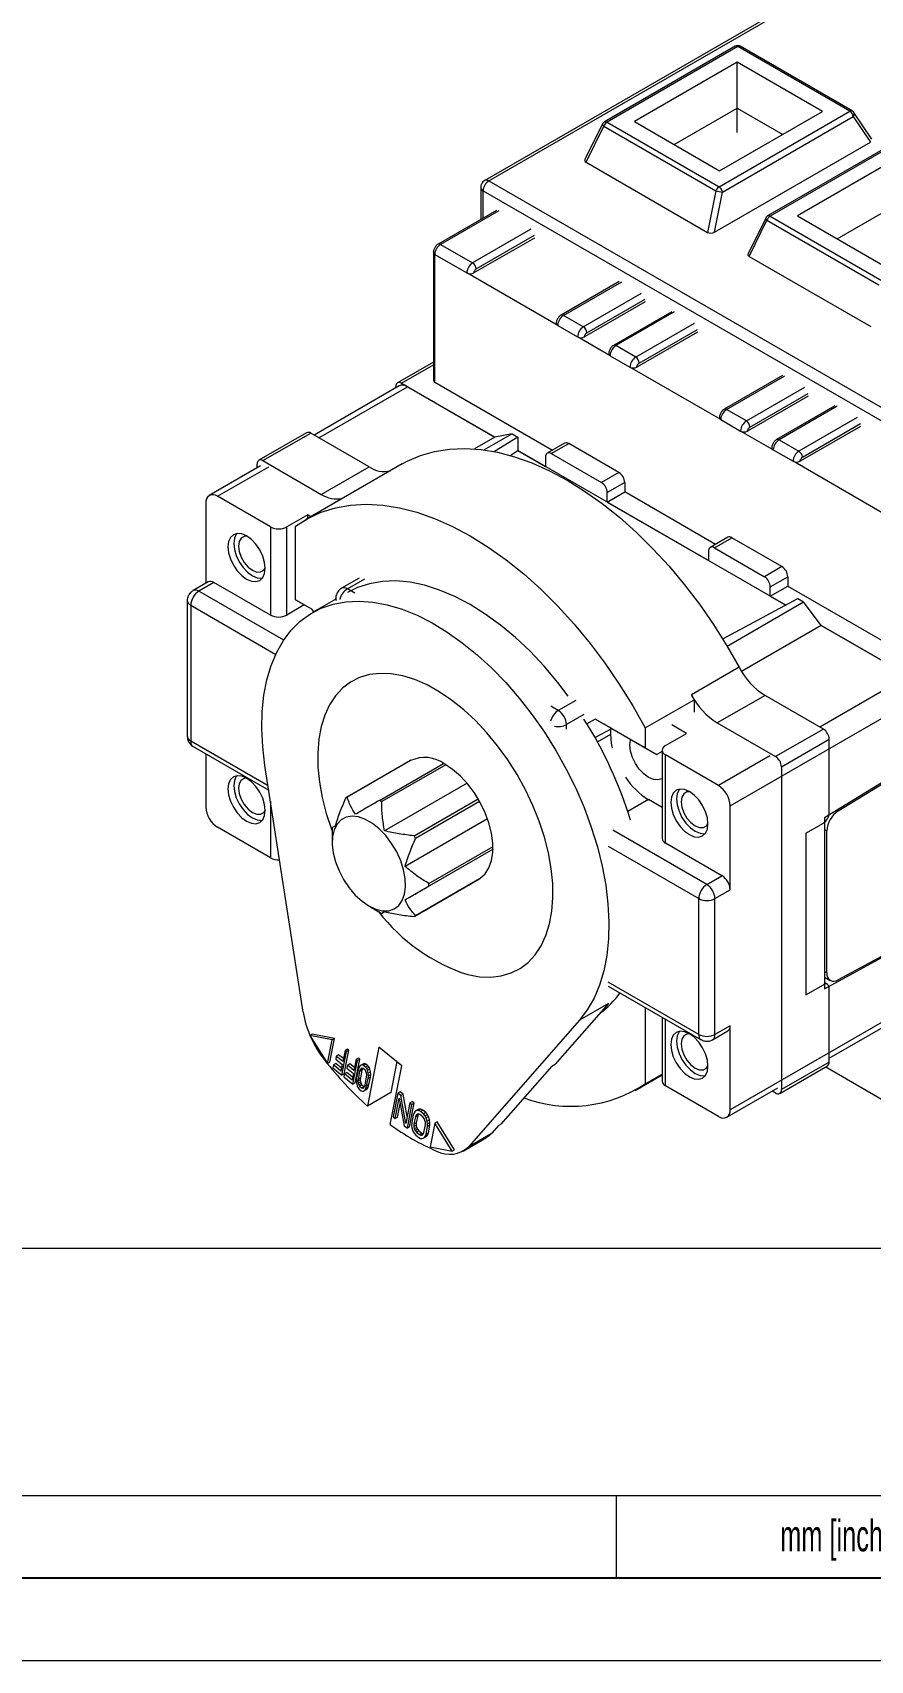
# Model space of a CAD drawing. Header units: millimetres. Extents: x -829 to 2887, y -460 to 1788.
# Drawn here: x 2779.2 to 2830.1, y 0 to 98.8 of the extents above; entities that cross this region are included whole.
import ezdxf

# ---------------------------------------------------------------- set-up
doc = ezdxf.new("R2010")
doc.units = ezdxf.units.MM
doc.layers.add('FORMATO', color=7, linetype='Continuous')
doc.styles.add('SLDTEXTSTYLE1', font='TXT', dxfattribs={"width": 0.605})

msp = doc.modelspace()

# ---------------------------------------------------------------- linework, layer by layer
at = {"color": 7, "linetype": 'Continuous', "lineweight": 15}
for p, q in [((2829.668, 103.089), (2806.687, 89.822)), ((2806.937, 89.798), (2829.918, 103.064)), ((2821.886, 97.964), (2813.951, 93.383)), ((2822.036, 97.949), (2814.101, 93.368)), ((2828.835, 94.025), (2822.036, 97.949)), ((2828.985, 94.039), (2822.186, 97.964)), ((2821.998, 96.991), (2815.761, 93.39)), ((2827.174, 94.003), (2821.998, 96.991)), ((2821.998, 94.206), (2821.998, 96.991)), ((2818.173, 91.998), (2821.998, 94.206)), ((2820.899, 89.443), (2828.835, 94.025)), ((2820.937, 90.402), (2827.174, 94.003)), ((2821.998, 94.206), (2824.762, 92.61)), ((2821.998, 92.737), (2821.998, 94.206)), ((2830.168, 92.328), (2829.084, 93.947)), ((2813.832, 93.256), (2812.76, 91.085)), ((2812.828, 90.928), (2813.909, 93.119)), ((2813.909, 93.119), (2820.708, 89.194)), ((2814.101, 93.368), (2820.899, 89.443)), ((2815.761, 93.39), (2820.937, 90.402)), ((2821.108, 89.12), (2829.044, 93.701)), ((2829.044, 93.701), (2830.089, 92.142)), ((2820.625, 86.678), (2830.089, 92.142)), ((2831.786, 92.249), (2823.85, 87.668)), ((2831.936, 92.234), (2824, 87.653)), ((2812.828, 90.928), (2820.208, 86.668)), ((2831.897, 91.276), (2825.661, 87.675)), ((2806.437, 89.389), (2806.437, 87.447)), ((2806.583, 89.185), (2837.696, 71.224)), ((2806.583, 87.531), (2806.583, 89.185)), ((2806.937, 89.798), (2838.049, 71.837)), ((2820.708, 89.194), (2820.208, 86.668)), ((2820.625, 86.678), (2821.108, 89.12)), ((2807.388, 87.996), (2803.852, 85.955)), ((2807.538, 87.981), (2804.002, 85.94)), ((2828.072, 86.283), (2831.897, 88.491)), ((2823.731, 87.541), (2822.66, 85.37)), ((2822.728, 85.213), (2823.809, 87.404)), ((2823.809, 87.404), (2830.608, 83.479)), ((2824, 87.653), (2830.799, 83.729)), ((2825.661, 87.675), (2830.837, 84.687)), ((2809.482, 86.858), (2805.947, 84.817)), ((2809.694, 86.328), (2806.017, 84.205)), ((2806.159, 84.45), (2809.694, 86.491)), ((2803.561, 85.45), (2803.561, 77.693)), ((2803.649, 77.571), (2803.649, 85.328)), ((2803.649, 85.328), (2805.593, 84.205)), ((2804.002, 85.94), (2805.947, 84.817)), ((2822.728, 85.213), (2830.107, 80.953)), ((2811.109, 81.021), (2805.593, 84.205)), ((2814.848, 83.689), (2811.312, 81.648)), ((2811.462, 81.633), (2814.998, 83.674)), ((2812.664, 80.94), (2816.2, 82.981)), ((2816.412, 82.45), (2812.735, 80.327)), ((2812.876, 80.572), (2816.412, 82.613)), ((2811.109, 81.021), (2812.311, 80.327)), ((2812.664, 80.94), (2811.462, 81.633)), ((2818.03, 81.852), (2814.494, 79.811)), ((2818.18, 81.838), (2814.644, 79.797)), ((2819.382, 81.144), (2815.846, 79.103)), ((2814.291, 79.184), (2812.311, 80.327)), ((2819.594, 80.613), (2815.917, 78.49)), ((2816.058, 78.735), (2819.594, 80.776)), ((2814.291, 79.184), (2815.493, 78.49)), ((2815.846, 79.103), (2814.644, 79.797)), ((2803.561, 78.791), (2801.383, 77.534)), ((2801.633, 77.509), (2803.561, 78.622)), ((2821.008, 75.306), (2815.493, 78.49)), ((2801.487, 77.355), (2796.32, 74.372)), ((2796.613, 74.203), (2801.987, 77.305)), ((2801.28, 77.235), (2801.28, 77.305)), ((2801.633, 77.509), (2807.29, 74.244)), ((2807.29, 74.244), (2801.987, 77.305)), ((2803.649, 77.571), (2810.785, 73.451)), ((2824.747, 77.974), (2821.212, 75.933)), ((2821.362, 75.919), (2824.897, 77.96)), ((2822.564, 75.225), (2826.099, 77.266)), ((2826.311, 76.735), (2822.634, 74.612)), ((2822.776, 74.857), (2826.311, 76.898)), ((2827.929, 76.138), (2824.394, 74.097)), ((2828.079, 76.123), (2824.544, 74.082)), ((2821.008, 75.306), (2822.21, 74.612)), ((2822.564, 75.225), (2821.362, 75.919)), ((2829.281, 75.429), (2825.746, 73.388)), ((2795.868, 74.513), (2792.969, 72.84)), ((2793.219, 72.815), (2796.118, 74.489)), ((2799.659, 72.445), (2796.118, 74.489)), ((2807.29, 74.244), (2806.057, 73.531)), ((2808.351, 74.448), (2806.652, 73.467)), ((2808.699, 74.247), (2807.271, 73.362)), ((2808.351, 74.448), (2807.29, 74.244)), ((2808.351, 74.448), (2808.699, 74.247)), ((2808.699, 74.247), (2808.699, 73.43)), ((2824.19, 73.469), (2822.21, 74.612)), ((2829.493, 74.898), (2825.816, 72.775)), ((2825.958, 73.02), (2829.493, 75.061)), ((2808.218, 73.132), (2808.699, 73.43)), ((2824.948, 64.05), (2808.699, 73.43)), ((2808.699, 73.43), (2810.366, 72.468)), ((2811.53, 73.881), (2810.47, 73.268)), ((2810.72, 73.244), (2811.78, 73.856)), ((2810.72, 73.244), (2813.76, 71.488)), ((2814.821, 72.101), (2811.78, 73.856)), ((2824.19, 73.469), (2825.392, 72.775)), ((2824.544, 74.082), (2825.746, 73.388)), ((2793.072, 72.497), (2789.961, 70.701)), ((2790.461, 70.651), (2793.572, 72.448)), ((2792.865, 72.377), (2792.865, 72.611)), ((2793.219, 72.815), (2796.759, 70.771)), ((2801.675, 72.622), (2795.806, 69.234)), ((2796.759, 70.771), (2799.659, 72.445)), ((2810.366, 73.04), (2810.366, 72.468)), ((2830.908, 69.591), (2825.392, 72.775)), ((2814.821, 72.101), (2813.76, 71.488)), ((2815.174, 71.488), (2814.114, 70.876)), ((2815.174, 71.488), (2815.174, 70.917)), ((2789.754, 70.243), (2789.754, 65.377)), ((2793.678, 68.794), (2790.461, 70.651)), ((2814.114, 70.304), (2815.174, 70.917)), ((2814.114, 70.304), (2814.114, 70.876)), ((2814.114, 70.304), (2820.266, 66.753)), ((2820.685, 67.736), (2815.174, 70.917)), ((2795.941, 69.529), (2794.668, 68.794)), ((2795.941, 69.312), (2795.941, 69.529)), ((2796.129, 69.421), (2795.941, 69.529)), ((2793.678, 68.794), (2793.678, 63.446)), ((2794.668, 63.446), (2794.668, 68.794)), ((2795.199, 64.365), (2795.199, 68.838)), ((2820.266, 67.325), (2820.266, 66.753)), ((2821.43, 68.166), (2820.369, 67.554)), ((2820.619, 67.529), (2821.68, 68.141)), ((2820.619, 67.529), (2823.66, 65.774)), ((2824.72, 66.386), (2821.68, 68.141)), ((2824.72, 66.386), (2823.66, 65.774)), ((2789.899, 65.46), (2788.98, 64.93)), ((2790.249, 65.426), (2789.33, 64.895)), ((2793.678, 63.446), (2790.249, 65.426)), ((2799.056, 65.686), (2797.995, 65.073)), ((2798.345, 65.039), (2799.406, 65.651)), ((2824.013, 65.161), (2825.074, 65.774)), ((2825.074, 65.774), (2825.074, 65.202)), ((2788.63, 64.323), (2788.63, 56.076)), ((2794.479, 61.922), (2789.33, 64.895)), ((2796.182, 63.797), (2795.199, 64.365)), ((2795.199, 64.365), (2795.906, 63.956)), ((2797.645, 64.407), (2796.235, 63.593)), ((2797.645, 64.467), (2797.645, 64.337)), ((2798.798, 64.777), (2798.345, 65.039)), ((2821.126, 61.992), (2825.68, 64.444)), ((2821.387, 61.564), (2826.028, 64.243)), ((2824.013, 64.59), (2825.074, 65.202)), ((2824.013, 64.59), (2824.013, 65.161)), ((2824.013, 64.59), (2824.948, 64.05)), ((2825.074, 65.202), (2832.852, 60.712)), ((2825.68, 64.444), (2826.028, 64.243)), ((2827.089, 62.814), (2826.028, 64.243)), ((2788.835, 64.038), (2788.835, 55.791)), ((2788.835, 64.038), (2793.994, 61.059)), ((2795.729, 64.058), (2794.668, 63.446)), ((2796.183, 63.796), (2795.906, 63.956)), ((2796.319, 63.641), (2796.182, 63.797)), ((2827.089, 62.814), (2822.265, 60.029)), ((2832.392, 59.752), (2827.089, 62.814)), ((2827.089, 62.814), (2832.746, 59.548)), ((2822.123, 60.275), (2819.223, 58.602)), ((2832.392, 59.752), (2827.018, 56.65)), ((2816.412, 56.592), (2819.382, 58.306)), ((2819.382, 58.306), (2819.382, 57.548)), ((2823.69, 58.572), (2820.791, 56.898)), ((2821.574, 51.874), (2833.1, 58.528)), ((2827.231, 56.528), (2823.69, 58.572)), ((2811.144, 57.65), (2810.691, 57.912)), ((2812.205, 58.262), (2811.144, 57.65)), ((2812.7, 57.405), (2811.639, 56.793)), ((2811.639, 56.521), (2811.639, 56.793)), ((2813.391, 57.128), (2812.876, 56.851)), ((2816.412, 55.385), (2813.391, 57.128)), ((2814.384, 56.555), (2813.391, 57.128)), ((2813.407, 56.03), (2814.384, 56.555)), ((2814.326, 56.221), (2814.326, 56.524)), ((2814.384, 56.555), (2817.119, 54.976)), ((2816.412, 56.592), (2816.412, 55.385)), ((2818.922, 56.262), (2818.038, 56.773)), ((2820.791, 56.898), (2824.331, 54.854)), ((2827.231, 56.528), (2824.331, 54.854)), ((2793.536, 53.076), (2788.835, 55.791)), ((2788.98, 55.47), (2793.576, 52.816)), ((2813.516, 55.753), (2814.326, 56.221)), ((2816.412, 55.385), (2817.119, 54.976)), ((2817.649, 55.527), (2818.922, 56.262)), ((2824.685, 54.242), (2827.584, 55.915)), ((2827.584, 51.424), (2827.584, 55.915)), ((2789.754, 55.023), (2789.754, 51.789)), ((2802.175, 54.609), (2798.286, 52.365)), ((2802.222, 54.635), (2798.334, 52.391)), ((2800.295, 52.197), (2804.183, 54.441)), ((2804.316, 54.365), (2800.428, 52.12)), ((2817.444, 55.164), (2817.119, 54.976)), ((2817.444, 55.242), (2817.444, 49.893)), ((2817.649, 49.608), (2817.649, 54.956)), ((2820.867, 53.099), (2817.649, 54.956)), ((2823.978, 54.895), (2820.867, 53.099)), ((2795.655, 39.353), (2793.344, 54.321)), ((2824.685, 54.242), (2824.685, 34.645)), ((2831.9, 53.955), (2827.301, 51.139)), ((2828.128, 51.559), (2832.072, 53.978)), ((2805.608, 53.235), (2800.602, 50.344)), ((2793.678, 52.156), (2793.678, 48.707)), ((2802.389, 50.05), (2806.277, 52.294)), ((2806.371, 52.132), (2802.483, 49.887)), ((2816.624, 52.241), (2815.364, 51.513)), ((2817.444, 51.767), (2816.624, 52.241)), ((2821.574, 46.771), (2821.574, 51.874)), ((2828.128, 51.559), (2828.055, 51.6)), ((2793.678, 48.707), (2790.461, 50.565)), ((2797.427, 50.465), (2797.427, 49.647)), ((2806.851, 51.082), (2801.844, 48.192)), ((2826.17, 50.2), (2827.231, 50.812)), ((2827.301, 51.139), (2827.301, 40.768)), ((2827.301, 50.429), (2827.443, 50.347)), ((2814.162, 49.416), (2819.665, 46.24)), ((2820.16, 47.097), (2814.464, 50.385)), ((2821.079, 47.628), (2817.649, 49.608)), ((2826.17, 50.2), (2826.17, 40.401)), ((2827.443, 41.723), (2827.443, 50.347)), ((2807.183, 49.245), (2801.844, 46.163)), ((2803.295, 47.153), (2807.183, 49.398)), ((2807.183, 49.245), (2803.295, 47)), ((2802.483, 45.204), (2806.371, 47.449)), ((2820.16, 47.097), (2821.079, 47.628)), ((2802.436, 45.176), (2806.324, 47.421)), ((2820.654, 46.24), (2821.574, 46.771)), ((2799.653, 45.791), (2800.361, 45.382)), ((2819.665, 37.993), (2819.665, 46.24)), ((2820.654, 37.993), (2820.654, 46.24)), ((2800.428, 45.344), (2800.602, 45.445)), ((2827.301, 40.768), (2831.9, 43.261)), ((2832.072, 43.437), (2828.128, 41.302)), ((2827.443, 41.723), (2827.301, 41.805)), ((2819.665, 37.993), (2814.162, 41.169)), ((2814.174, 40.926), (2819.81, 37.672)), ((2826.17, 40.401), (2827.231, 41.013)), ((2827.301, 41.467), (2827.65, 41.265)), ((2827.301, 41.426), (2827.338, 41.446)), ((2827.481, 41.038), (2827.301, 41.142)), ((2827.584, 36.318), (2827.584, 40.809)), ((2814.194, 39.872), (2810.963, 36.191)), ((2814.194, 39.872), (2812.426, 38.851)), ((2816.412, 39.634), (2816.412, 34.988)), ((2833.1, 40.074), (2821.574, 33.42)), ((2827.584, 36.552), (2832.892, 39.616)), ((2812.426, 38.851), (2805.711, 31.2)), ((2817.444, 39.038), (2817.444, 35.155)), ((2817.649, 34.869), (2817.649, 38.919)), ((2796.212, 38.002), (2796.071, 37.921)), ((2797.411, 37.667), (2796.071, 37.921)), ((2796.071, 37.921), (2797.131, 36.228)), ((2797.553, 37.749), (2796.212, 38.002)), ((2797.131, 36.228), (2797.411, 37.667)), ((2797.272, 36.31), (2797.553, 37.749)), ((2797.553, 37.749), (2797.411, 37.667)), ((2820.509, 37.672), (2821.429, 38.203)), ((2821.574, 38.523), (2820.654, 37.993)), ((2821.574, 33.42), (2821.574, 38.523)), ((2797.671, 36.676), (2797.636, 36.492)), ((2797.813, 36.758), (2797.671, 36.676)), ((2798.069, 36.354), (2797.671, 36.676)), ((2798.102, 36.523), (2797.813, 36.758)), ((2798.012, 35.514), (2798.292, 36.953)), ((2798.2, 37.027), (2798.069, 36.354)), ((2798.153, 35.596), (2798.433, 37.035)), ((2798.2, 37.027), (2798.342, 37.109)), ((2798.2, 37.027), (2798.292, 36.953)), ((2798.433, 37.035), (2798.292, 36.953)), ((2798.433, 37.035), (2798.342, 37.109)), ((2798.873, 36.482), (2799.014, 36.564)), ((2799.106, 36.489), (2799.014, 36.564)), ((2800.259, 37.221), (2799.563, 33.648)), ((2801.645, 36.097), (2800.259, 37.221)), ((2797.131, 36.228), (2797.272, 36.31)), ((2797.497, 36.144), (2797.461, 35.96)), ((2797.461, 35.96), (2798.012, 35.514)), ((2797.638, 36.226), (2797.497, 36.144)), ((2797.956, 35.772), (2797.497, 36.144)), ((2797.636, 36.492), (2798.033, 36.17)), ((2797.989, 35.942), (2797.638, 36.226)), ((2798.033, 36.17), (2797.956, 35.772)), ((2798.153, 35.596), (2798.012, 35.514)), ((2798.17, 35.599), (2798.134, 35.415)), ((2798.311, 35.68), (2798.17, 35.599)), ((2798.628, 35.227), (2798.17, 35.599)), ((2798.344, 36.131), (2798.308, 35.947)), ((2798.308, 35.947), (2798.706, 35.625)), ((2798.661, 35.396), (2798.311, 35.68)), ((2798.486, 36.212), (2798.344, 36.131)), ((2798.742, 35.809), (2798.344, 36.131)), ((2798.775, 35.978), (2798.486, 36.212)), ((2798.706, 35.625), (2798.628, 35.227)), ((2798.684, 34.969), (2798.965, 36.408)), ((2798.873, 36.482), (2798.742, 35.809)), ((2798.826, 35.05), (2799.106, 36.489)), ((2798.873, 36.482), (2798.965, 36.408)), ((2798.992, 35.819), (2798.902, 35.359)), ((2799.106, 36.489), (2798.965, 36.408)), ((2799.037, 35.959), (2798.992, 35.819)), ((2799.083, 35.744), (2798.994, 35.285)), ((2799.091, 36.057), (2799.037, 35.959)), ((2799.122, 35.854), (2799.083, 35.744)), ((2799.083, 35.744), (2799.225, 35.826)), ((2799.176, 36.13), (2799.091, 36.057)), ((2799.122, 35.854), (2799.263, 35.936)), ((2799.171, 35.921), (2799.122, 35.854)), ((2799.225, 35.826), (2799.135, 35.367)), ((2799.229, 35.945), (2799.171, 35.921)), ((2799.317, 36.212), (2799.176, 36.13)), ((2799.249, 36.142), (2799.176, 36.13)), ((2799.264, 35.936), (2799.225, 35.826)), ((2799.296, 35.927), (2799.229, 35.945)), ((2799.391, 36.223), (2799.249, 36.142)), ((2799.332, 36.11), (2799.249, 36.142)), ((2799.418, 35.827), (2799.296, 35.927)), ((2799.391, 36.223), (2799.317, 36.212)), ((2799.473, 36.192), (2799.332, 36.11)), ((2799.454, 36.011), (2799.332, 36.11)), ((2799.473, 36.192), (2799.391, 36.223)), ((2799.473, 35.747), (2799.418, 35.827)), ((2799.595, 36.093), (2799.454, 36.011)), ((2799.524, 35.918), (2799.454, 36.011)), ((2799.595, 36.093), (2799.473, 36.192)), ((2799.507, 35.649), (2799.473, 35.747)), ((2799.52, 35.532), (2799.507, 35.649)), ((2799.666, 36), (2799.524, 35.918)), ((2799.574, 35.808), (2799.524, 35.918)), ((2799.715, 35.889), (2799.574, 35.808)), ((2799.611, 35.636), (2799.574, 35.808)), ((2799.666, 36), (2799.595, 36.093)), ((2799.752, 35.717), (2799.611, 35.636)), ((2799.618, 35.488), (2799.611, 35.636)), ((2799.759, 35.57), (2799.618, 35.488)), ((2799.715, 35.889), (2799.666, 36)), ((2799.752, 35.717), (2799.715, 35.889)), ((2799.744, 35.405), (2799.759, 35.57)), ((2799.759, 35.57), (2799.752, 35.717)), ((2800.949, 32.524), (2801.645, 36.097)), ((2801.343, 36.342), (2800.977, 34.464)), ((2810.751, 36.069), (2807.66, 32.547)), ((2810.751, 36.069), (2810.963, 36.191)), ((2816.412, 34.988), (2817.444, 35.584)), ((2824.581, 34.416), (2827.481, 36.089)), ((2827.584, 36.318), (2824.685, 34.645)), ((2827.376, 36.029), (2830.908, 33.99)), ((2798.134, 35.415), (2798.684, 34.969)), ((2798.826, 35.05), (2798.684, 34.969)), ((2798.902, 35.359), (2798.888, 35.194)), ((2798.888, 35.194), (2798.894, 35.047)), ((2798.894, 35.047), (2798.932, 34.875)), ((2798.932, 34.875), (2798.981, 34.764)), ((2798.981, 34.764), (2799.051, 34.671)), ((2798.994, 35.285), (2798.985, 35.15)), ((2798.985, 35.15), (2799.127, 35.232)), ((2798.985, 35.15), (2798.998, 35.034)), ((2798.994, 35.285), (2799.135, 35.367)), ((2798.998, 35.034), (2799.139, 35.115)), ((2798.998, 35.034), (2799.032, 34.935)), ((2799.032, 34.935), (2799.173, 35.017)), ((2799.032, 34.935), (2799.087, 34.855)), ((2799.051, 34.671), (2799.174, 34.572)), ((2799.229, 34.937), (2799.087, 34.855)), ((2799.087, 34.855), (2799.209, 34.756)), ((2799.135, 35.367), (2799.127, 35.232)), ((2799.127, 35.232), (2799.139, 35.115)), ((2799.139, 35.115), (2799.173, 35.017)), ((2799.173, 35.017), (2799.229, 34.937)), ((2799.209, 34.756), (2799.351, 34.837)), ((2799.209, 34.756), (2799.277, 34.737)), ((2799.229, 34.937), (2799.351, 34.837)), ((2799.277, 34.737), (2799.346, 34.777)), ((2799.277, 34.737), (2799.334, 34.761)), ((2799.471, 34.634), (2799.329, 34.552)), ((2799.329, 34.552), (2799.414, 34.625)), ((2799.334, 34.761), (2799.383, 34.828)), ((2799.351, 34.837), (2799.383, 34.828)), ((2799.383, 34.828), (2799.422, 34.938)), ((2799.414, 34.625), (2799.469, 34.723)), ((2799.556, 34.707), (2799.414, 34.625)), ((2799.422, 34.938), (2799.511, 35.397)), ((2799.469, 34.723), (2799.514, 34.864)), ((2799.61, 34.805), (2799.469, 34.723)), ((2799.471, 34.634), (2799.556, 34.707)), ((2799.511, 35.397), (2799.52, 35.532)), ((2799.514, 34.864), (2799.603, 35.323)), ((2799.655, 34.945), (2799.514, 34.864)), ((2799.556, 34.707), (2799.61, 34.805)), ((2799.603, 35.323), (2799.618, 35.488)), ((2799.744, 35.405), (2799.603, 35.323)), ((2799.61, 34.805), (2799.655, 34.945)), ((2799.655, 34.945), (2799.744, 35.405)), ((2815.804, 34.592), (2817.444, 35.539)), ((2820.867, 33.012), (2817.649, 34.869)), ((2821.367, 32.962), (2824.478, 34.758)), ((2799.174, 34.572), (2799.256, 34.541)), ((2799.256, 34.541), (2799.329, 34.552)), ((2800.977, 34.464), (2799.563, 33.648)), ((2801.397, 34.436), (2801.116, 32.997)), ((2801.246, 32.892), (2801.485, 34.116)), ((2801.388, 32.973), (2801.545, 33.783)), ((2801.538, 34.518), (2801.397, 34.436)), ((2801.591, 34.278), (2801.397, 34.436)), ((2801.485, 34.116), (2801.788, 32.453)), ((2801.733, 34.36), (2801.538, 34.518)), ((2801.733, 34.36), (2801.591, 34.278)), ((2801.888, 32.584), (2801.591, 34.278)), ((2801.97, 33.005), (2801.733, 34.36)), ((2802.133, 33.839), (2801.888, 32.584)), ((2801.983, 32.295), (2802.263, 33.734)), ((2802.124, 32.376), (2802.404, 33.815)), ((2802.133, 33.839), (2802.274, 33.921)), ((2802.133, 33.839), (2802.263, 33.734)), ((2802.404, 33.815), (2802.263, 33.734)), ((2802.404, 33.815), (2802.274, 33.921)), ((2824.331, 34.44), (2824.129, 34.557)), ((2801.116, 32.997), (2801.246, 32.892)), ((2801.388, 32.973), (2801.246, 32.892)), ((2802.251, 32.644), (2802.243, 32.473)), ((2802.341, 33.103), (2802.251, 32.644)), ((2802.392, 33.239), (2802.341, 33.103)), ((2802.471, 32.998), (2802.381, 32.539)), ((2802.381, 32.539), (2802.523, 32.62)), ((2802.459, 33.326), (2802.392, 33.239)), ((2802.601, 33.408), (2802.459, 33.326)), ((2802.57, 33.378), (2802.459, 33.326)), ((2802.516, 33.103), (2802.471, 32.998)), ((2802.471, 32.998), (2802.612, 33.08)), ((2802.516, 33.103), (2802.623, 33.165)), ((2802.577, 33.16), (2802.516, 33.103)), ((2802.523, 32.62), (2802.521, 32.48)), ((2802.612, 33.08), (2802.523, 32.62)), ((2802.711, 33.46), (2802.57, 33.378)), ((2802.668, 33.369), (2802.57, 33.378)), ((2802.654, 33.168), (2802.577, 33.16)), ((2802.711, 33.46), (2802.601, 33.408)), ((2802.65, 33.168), (2802.612, 33.08)), ((2802.747, 33.129), (2802.654, 33.168)), ((2802.81, 33.451), (2802.668, 33.369)), ((2802.783, 33.312), (2802.668, 33.369)), ((2802.81, 33.451), (2802.711, 33.46)), ((2802.92, 32.988), (2802.747, 33.129)), ((2802.924, 33.394), (2802.783, 33.312)), ((2802.956, 33.172), (2802.783, 33.312)), ((2802.924, 33.394), (2802.81, 33.451)), ((2803.001, 32.887), (2802.92, 32.988)), ((2803.097, 33.253), (2802.924, 33.394)), ((2803.097, 33.253), (2802.956, 33.172)), ((2803.058, 33.053), (2802.956, 33.172)), ((2803.054, 32.773), (2803.001, 32.887)), ((2803.079, 32.646), (2803.054, 32.773)), ((2803.2, 33.135), (2803.058, 33.053)), ((2803.133, 32.922), (2803.058, 33.053)), ((2803.077, 32.506), (2803.079, 32.646)), ((2803.2, 33.135), (2803.097, 33.253)), ((2803.274, 33.004), (2803.133, 32.922)), ((2803.196, 32.729), (2803.133, 32.922)), ((2803.337, 32.811), (2803.196, 32.729)), ((2803.215, 32.572), (2803.196, 32.729)), ((2803.274, 33.004), (2803.2, 33.135)), ((2803.357, 32.653), (2803.215, 32.572)), ((2803.337, 32.811), (2803.274, 33.004)), ((2803.357, 32.653), (2803.337, 32.811)), ((2803.349, 32.483), (2803.357, 32.653)), ((2803.649, 32.61), (2803.369, 31.171)), ((2803.79, 32.692), (2803.649, 32.61)), ((2804.709, 30.917), (2803.649, 32.61)), ((2804.851, 30.999), (2803.79, 32.692)), ((2801.788, 32.453), (2801.983, 32.295)), ((2802.124, 32.376), (2801.983, 32.295)), ((2802.243, 32.473), (2802.263, 32.316)), ((2802.263, 32.316), (2802.325, 32.123)), ((2802.325, 32.123), (2802.4, 31.992)), ((2802.381, 32.539), (2802.379, 32.399)), ((2802.379, 32.399), (2802.521, 32.48)), ((2802.379, 32.399), (2802.405, 32.272)), ((2802.4, 31.992), (2802.502, 31.873)), ((2802.405, 32.272), (2802.546, 32.353)), ((2802.405, 32.272), (2802.458, 32.158)), ((2802.458, 32.158), (2802.599, 32.24)), ((2802.458, 32.158), (2802.538, 32.057)), ((2802.502, 31.873), (2802.676, 31.733)), ((2802.521, 32.48), (2802.546, 32.353)), ((2802.68, 32.139), (2802.538, 32.057)), ((2802.538, 32.057), (2802.712, 31.917)), ((2802.546, 32.353), (2802.599, 32.24)), ((2802.599, 32.24), (2802.68, 32.139)), ((2802.676, 31.733), (2802.79, 31.676)), ((2802.68, 32.139), (2802.853, 31.998)), ((2802.712, 31.917), (2802.853, 31.998)), ((2802.712, 31.917), (2802.804, 31.877)), ((2802.79, 31.676), (2802.889, 31.667)), ((2802.804, 31.877), (2802.946, 31.959)), ((2802.804, 31.877), (2802.881, 31.885)), ((2802.853, 31.998), (2802.946, 31.959)), ((2802.881, 31.885), (2802.942, 31.942)), ((2802.889, 31.667), (2802.999, 31.719)), ((2802.942, 31.942), (2802.988, 32.047)), ((2802.946, 31.959), (2802.95, 31.959)), ((2802.988, 32.047), (2803.077, 32.506)), ((2802.999, 31.719), (2803.066, 31.806)), ((2803.14, 31.801), (2802.999, 31.719)), ((2803.066, 31.806), (2803.118, 31.942)), ((2803.208, 31.888), (2803.066, 31.806)), ((2803.118, 31.942), (2803.207, 32.401)), ((2803.259, 32.023), (2803.118, 31.942)), ((2803.14, 31.801), (2803.208, 31.888)), ((2803.207, 32.401), (2803.215, 32.572)), ((2803.349, 32.483), (2803.207, 32.401)), ((2803.208, 31.888), (2803.259, 32.023)), ((2803.259, 32.023), (2803.349, 32.483)), ((2805.364, 30.914), (2806.778, 31.73)), ((2805.711, 31.2), (2807.125, 32.017)), ((2807.519, 32.465), (2807.125, 32.017)), ((2807.519, 32.465), (2807.66, 32.547)), ((2803.369, 31.171), (2804.709, 30.917)), ((2804.709, 30.917), (2804.851, 30.999))]:
    msp.add_line(p, q, dxfattribs=at)
at = {"color": 7, "linetype": 'Continuous', "lineweight": 0}
msp.add_line((2814.657, 10.013), (2814.657, 5), dxfattribs=at)
at = {"color": 7, "linetype": 'Continuous', "lineweight": 15, "flags": 128}
for points in [[(2813.832, 93.256), (2813.83, 93.253), (2813.828, 93.246)], [(2813.993, 93.397), (2813.964, 93.39), (2813.951, 93.383)], [(2823.731, 87.541), (2823.729, 87.538), (2823.727, 87.517), (2823.734, 87.492), (2823.751, 87.464), (2823.776, 87.435), (2823.809, 87.404)], [(2801.675, 72.622), (2801.975, 72.786), (2802.78, 73.133), (2803.636, 73.378), (2804.537, 73.52), (2805.479, 73.558), (2806.457, 73.492), (2807.464, 73.322), (2808.495, 73.049), (2809.545, 72.675), (2810.606, 72.202), (2811.674, 71.632), (2812.742, 70.969), (2813.804, 70.217), (2814.853, 69.379), (2815.884, 68.461), (2816.892, 67.468), (2817.869, 66.406), (2818.811, 65.28), (2819.713, 64.097), (2820.568, 62.864), (2821.373, 61.587), (2822.123, 60.275)], [(2795.199, 68.838), (2795.951, 69.315), (2796.761, 69.689), (2797.625, 69.957), (2798.538, 70.118), (2799.494, 70.171), (2800.488, 70.115), (2801.513, 69.952), (2802.563, 69.681), (2803.633, 69.304), (2804.716, 68.824), (2805.805, 68.244), (2806.894, 67.567), (2807.977, 66.796), (2809.047, 65.938), (2810.098, 64.996), (2811.123, 63.976), (2812.116, 62.884), (2813.072, 61.728), (2813.985, 60.513), (2814.849, 59.247), (2815.66, 57.937), (2816.412, 56.592)], [(2792.229, 68.243), (2791.936, 68.367), (2791.663, 68.394), (2791.429, 68.322), (2791.249, 68.155), (2791.136, 67.905), (2791.097, 67.589), (2791.136, 67.229), (2791.249, 66.849), (2791.429, 66.474), (2791.663, 66.131), (2791.936, 65.843), (2792.229, 65.63), (2792.522, 65.505), (2792.794, 65.478), (2793.029, 65.551), (2793.209, 65.718), (2793.322, 65.967), (2793.36, 66.283), (2793.322, 66.644), (2793.209, 67.024), (2793.029, 67.398), (2792.794, 67.741), (2792.522, 68.029), (2792.229, 68.243)], [(2791.625, 68.39), (2791.603, 68.359), (2791.49, 68.109), (2791.451, 67.794), (2791.49, 67.433), (2791.603, 67.053), (2791.782, 66.678), (2792.017, 66.336), (2792.29, 66.048), (2792.582, 65.834), (2792.875, 65.709), (2793.148, 65.682), (2793.186, 65.687)], [(2792.243, 68.234), (2792.084, 68.221), (2791.896, 68.113), (2791.775, 67.909), (2791.734, 67.63), (2791.775, 67.304), (2791.896, 66.961), (2792.084, 66.636), (2792.32, 66.36), (2792.582, 66.161), (2792.845, 66.057), (2793.081, 66.06), (2793.269, 66.168), (2793.36, 66.3)], [(2811.752, 58.524), (2811.111, 59.361), (2810.289, 60.335), (2809.431, 61.244), (2808.545, 62.08), (2807.637, 62.837), (2806.716, 63.509), (2805.787, 64.09), (2804.858, 64.577), (2803.937, 64.965), (2803.03, 65.252), (2802.145, 65.435), (2801.289, 65.512), (2800.467, 65.484), (2799.687, 65.35), (2798.955, 65.112), (2798.356, 64.817)], [(2793.344, 54.321), (2793.207, 55.45), (2793.15, 56.542), (2793.173, 57.59), (2793.276, 58.585), (2793.458, 59.521), (2793.718, 60.389), (2794.054, 61.183), (2794.463, 61.897), (2794.942, 62.526), (2795.488, 63.065), (2796.096, 63.51), (2796.762, 63.857), (2797.48, 64.104), (2798.246, 64.249), (2799.053, 64.29), (2799.896, 64.228), (2800.767, 64.063), (2801.661, 63.797), (2802.57, 63.43), (2803.487, 62.967), (2804.406, 62.41), (2805.319, 61.764), (2806.22, 61.033), (2807.102, 60.224), (2807.957, 59.342), (2808.78, 58.395), (2809.565, 57.389), (2810.304, 56.332), (2810.993, 55.231), (2811.627, 54.097), (2812.2, 52.936), (2812.708, 51.758), (2813.148, 50.572), (2813.515, 49.387), (2813.808, 48.212), (2814.024, 47.056), (2814.161, 45.927), (2814.218, 44.835), (2814.195, 43.787), (2814.092, 42.792), (2813.91, 41.857), (2813.65, 40.989), (2813.314, 40.194), (2812.905, 39.48), (2812.426, 38.851)], [(2797.685, 64.332), (2797.659, 64.388), (2797.645, 64.467)], [(2805.661, 41.623), (2806.368, 41.497), (2807.045, 41.472), (2807.685, 41.548), (2808.281, 41.724), (2808.827, 41.998), (2809.317, 42.367), (2809.745, 42.828), (2810.107, 43.375), (2810.398, 44.002), (2810.616, 44.702), (2810.757, 45.468), (2810.822, 46.291), (2810.808, 47.162), (2810.716, 48.072), (2810.547, 49.01), (2810.302, 49.967), (2809.986, 50.932), (2809.6, 51.894), (2809.149, 52.843), (2808.639, 53.768), (2808.074, 54.66), (2807.461, 55.508), (2806.807, 56.303), (2806.118, 57.037), (2805.403, 57.701), (2804.669, 58.288), (2803.924, 58.792), (2803.177, 59.208), (2802.435, 59.53), (2801.707, 59.755), (2801, 59.881), (2800.323, 59.906), (2799.683, 59.83), (2799.086, 59.654), (2798.54, 59.379), (2798.051, 59.01), (2797.623, 58.549), (2797.261, 58.003), (2796.97, 57.376), (2796.752, 56.675), (2796.61, 55.91), (2796.546, 55.087), (2796.56, 54.216), (2796.652, 53.306), (2796.821, 52.367), (2797.066, 51.41), (2797.382, 50.446), (2797.427, 50.325)], [(2814.428, 55.379), (2814.37, 55.678), (2814.326, 56.221)], [(2817.444, 53.521), (2817.424, 53.509), (2817.19, 53.436), (2816.917, 53.463), (2816.624, 53.588), (2816.331, 53.801), (2816.058, 54.089), (2815.824, 54.432), (2815.644, 54.807), (2815.531, 55.187), (2815.493, 55.547), (2815.531, 55.863), (2815.538, 55.889)], [(2806.324, 47.421), (2806.409, 47.474), (2806.706, 47.744), (2806.937, 48.103), (2807.094, 48.541), (2807.174, 49.047), (2807.174, 49.607), (2807.094, 50.205), (2806.937, 50.825), (2806.706, 51.45), (2806.409, 52.064), (2806.052, 52.649), (2805.646, 53.189), (2805.202, 53.67), (2804.733, 54.079), (2804.25, 54.404)], [(2792.229, 53.545), (2791.936, 53.67), (2791.663, 53.697), (2791.429, 53.624), (2791.249, 53.457), (2791.136, 53.208), (2791.097, 52.892), (2791.136, 52.531), (2791.249, 52.151), (2791.429, 51.777), (2791.663, 51.434), (2791.936, 51.146), (2792.229, 50.932), (2792.522, 50.808), (2792.794, 50.781), (2793.029, 50.853), (2793.209, 51.02), (2793.322, 51.27), (2793.36, 51.585), (2793.322, 51.946), (2793.209, 52.326), (2793.029, 52.701), (2792.794, 53.043), (2792.522, 53.332), (2792.229, 53.545)], [(2791.625, 53.692), (2791.603, 53.662), (2791.49, 53.412), (2791.451, 53.096), (2791.49, 52.735), (2791.603, 52.355), (2791.782, 51.981), (2792.017, 51.638), (2792.29, 51.35), (2792.582, 51.136), (2792.875, 51.012), (2793.148, 50.985), (2793.186, 50.989)], [(2792.243, 53.537), (2792.084, 53.523), (2791.896, 53.415), (2791.775, 53.211), (2791.734, 52.933), (2791.775, 52.606), (2791.896, 52.263), (2792.084, 51.938), (2792.32, 51.662), (2792.582, 51.463), (2792.845, 51.359), (2793.081, 51.362), (2793.269, 51.47), (2793.36, 51.602)], [(2819.099, 52.731), (2818.806, 52.856), (2818.533, 52.883), (2818.299, 52.81), (2818.119, 52.643), (2818.006, 52.394), (2817.967, 52.078), (2818.006, 51.717), (2818.119, 51.337), (2818.299, 50.963), (2818.533, 50.62), (2818.806, 50.332), (2819.099, 50.118), (2819.392, 49.994), (2819.665, 49.967), (2819.899, 50.039), (2820.079, 50.206), (2820.192, 50.456), (2820.23, 50.771), (2820.192, 51.132), (2820.079, 51.512), (2819.899, 51.887), (2819.665, 52.229), (2819.392, 52.518), (2819.099, 52.731)], [(2818.495, 52.878), (2818.473, 52.848), (2818.36, 52.598), (2818.321, 52.282), (2818.36, 51.921), (2818.473, 51.541), (2818.652, 51.167), (2818.887, 50.824), (2819.16, 50.536), (2819.452, 50.322), (2819.745, 50.198), (2820.018, 50.171), (2820.056, 50.175)], [(2819.113, 52.723), (2818.954, 52.709), (2818.766, 52.601), (2818.645, 52.397), (2818.604, 52.119), (2818.645, 51.792), (2818.766, 51.449), (2818.954, 51.124), (2819.19, 50.848), (2819.452, 50.649), (2819.715, 50.545), (2819.951, 50.548), (2820.139, 50.656), (2820.23, 50.788)], [(2799.653, 45.791), (2800.075, 45.594), (2800.481, 45.497), (2800.857, 45.504), (2801.19, 45.614), (2801.467, 45.823), (2801.679, 46.124), (2801.817, 46.507), (2801.878, 46.956), (2801.857, 47.455), (2801.758, 47.988), (2801.582, 48.534), (2801.336, 49.074), (2801.03, 49.588), (2800.674, 50.058), (2800.281, 50.467), (2799.865, 50.799), (2799.442, 51.044), (2799.026, 51.191), (2798.633, 51.236), (2798.277, 51.178), (2797.971, 51.017), (2797.725, 50.761), (2797.549, 50.418), (2797.449, 50), (2797.429, 49.523), (2797.49, 49.005), (2797.628, 48.463), (2797.84, 47.917), (2798.117, 47.388), (2798.45, 46.894), (2798.826, 46.453), (2799.232, 46.08), (2799.653, 45.791)], [(2819.099, 38.033), (2818.806, 38.158), (2818.533, 38.185), (2818.299, 38.113), (2818.119, 37.946), (2818.006, 37.696), (2817.967, 37.38), (2818.006, 37.02), (2818.119, 36.639), (2818.299, 36.265), (2818.533, 35.922), (2818.806, 35.634), (2819.099, 35.42), (2819.392, 35.296), (2819.665, 35.269), (2819.899, 35.341), (2820.079, 35.508), (2820.192, 35.758), (2820.23, 36.074), (2820.192, 36.434), (2820.079, 36.814), (2819.899, 37.189), (2819.665, 37.532), (2819.392, 37.82), (2819.099, 38.033)], [(2818.495, 38.18), (2818.473, 38.15), (2818.36, 37.9), (2818.321, 37.584), (2818.36, 37.224), (2818.473, 36.843), (2818.652, 36.469), (2818.887, 36.126), (2819.16, 35.838), (2819.452, 35.625), (2819.745, 35.5), (2820.018, 35.473), (2820.056, 35.477)], [(2819.113, 38.025), (2818.954, 38.012), (2818.766, 37.903), (2818.645, 37.7), (2818.604, 37.421), (2818.645, 37.094), (2818.766, 36.751), (2818.954, 36.426), (2819.19, 36.15), (2819.452, 35.951), (2819.715, 35.848), (2819.951, 35.85), (2820.139, 35.959), (2820.23, 36.09)], [(2807.125, 32.017), (2806.947, 31.846), (2806.778, 31.73)]]:
    msp.add_lwpolyline(points, dxfattribs=at)
at = {"color": 7, "linetype": 'Continuous', "lineweight": 15}
for centre, radius, start, end in [((2821.948, 97.827), 0.151, 54.34106, 114.34848), ((2822.124, 97.828), 0.15, 65.47689, 125.83357), ((2828.923, 93.903), 0.15, 65.4276, 125.83787), ((2828.58, 93.631), 0.469, 8.6904, 57.09323), ((2828.907, 93.85), 0.202, 312.72425, 28.59371), ((2813.997, 93.265), 0.17, 186.13451, 238.81157), ((2814.352, 92.977), 0.465, 122.77375, 162.25505), ((2814.004, 93.222), 0.175, 56.76951, 93.63023), ((2806.682, 89.411), 0.246, 184.71213, 246.33119), ((2807.351, 89.15), 0.768, 122.60548, 177.39452), ((2806.79, 89.593), 0.251, 54.38293, 114.30131), ((2821.151, 89.052), 0.465, 122.77375, 162.25505), ((2821.164, 90.548), 1.429, 251.38355, 267.75462), ((2820.644, 89.05), 0.469, 8.6904, 57.09323), ((2824.252, 87.262), 0.465, 122.77375, 162.25505), ((2823.913, 87.535), 0.147, 53.50049, 114.90345), ((2803.914, 85.817), 0.151, 54.38457, 114.28242), ((2803.708, 85.463), 0.148, 184.74704, 246.32801), ((2804.416, 85.293), 0.768, 122.60548, 177.39452), ((2806.361, 84.17), 0.768, 122.60548, 177.39452), ((2805.805, 84.615), 0.461, 242.60967, 297.39036), ((2805.698, 84.429), 0.461, 2.60548, 57.39452), ((2811.168, 81.156), 0.148, 184.74704, 246.32801), ((2811.876, 80.986), 0.768, 122.60548, 177.39452), ((2811.374, 81.511), 0.151, 54.38183, 114.31395), ((2813.078, 80.292), 0.768, 122.60548, 177.39452), ((2812.523, 80.737), 0.461, 242.60967, 297.3904), ((2812.416, 80.551), 0.461, 2.60548, 57.39452), ((2814.353, 79.322), 0.151, 185.70626, 245.62434), ((2815.058, 79.149), 0.768, 122.60548, 177.39452), ((2814.556, 79.674), 0.151, 54.38457, 114.28242), ((2816.26, 78.455), 0.768, 122.60548, 177.39452), ((2815.598, 78.714), 0.461, 2.60548, 57.39452), ((2815.705, 78.9), 0.461, 242.60967, 297.39033), ((2801.495, 77.34), 0.218, 50.79671, 189.21404), ((2801.694, 76.896), 0.503, 54.38242, 114.30712), ((2803.711, 77.708), 0.151, 185.6948, 245.62534), ((2821.067, 75.441), 0.148, 184.74704, 246.32801), ((2821.776, 75.271), 0.768, 122.60548, 177.39452), ((2821.274, 75.796), 0.151, 54.38183, 114.31395), ((2822.978, 74.577), 0.768, 122.60548, 177.39452), ((2822.315, 74.836), 0.461, 2.60548, 57.39452), ((2795.971, 74.284), 0.251, 54.38242, 114.30712), ((2822.422, 75.022), 0.461, 242.60967, 297.3904), ((2824.456, 73.959), 0.151, 54.38457, 114.28242), ((2810.582, 73.075), 0.218, 50.79671, 189.21404), ((2811.634, 73.652), 0.251, 54.38242, 114.30712), ((2824.252, 73.607), 0.151, 185.70626, 245.62434), ((2824.958, 73.434), 0.768, 122.60548, 177.39452), ((2826.16, 72.74), 0.768, 122.60548, 177.39452), ((2825.497, 72.999), 0.461, 2.60548, 57.39452), ((2793.081, 72.646), 0.218, 50.79671, 189.21404), ((2800.567, 73.745), 1.587, 235.06918, 284.17891), ((2825.604, 73.185), 0.461, 242.60967, 297.39033), ((2813.346, 70.841), 0.768, 2.60548, 57.39452), ((2814.407, 71.453), 0.768, 2.60548, 57.39452), ((2790.185, 70.313), 0.437, 50.79671, 189.21404), ((2797.685, 72.163), 1.671, 236.39141, 282.85668), ((2794.173, 69.749), 1.076, 242.60967, 297.39033), ((2821.533, 67.937), 0.251, 54.38242, 114.30712), ((2820.481, 67.36), 0.218, 50.79671, 189.21404), ((2824.306, 65.739), 0.768, 2.60548, 57.39452), ((2790.044, 65.139), 0.352, 54.38242, 114.30712), ((2823.246, 65.126), 0.768, 2.60548, 57.39452), ((2788.98, 64.358), 0.352, 185.73101, 245.62219), ((2789.909, 63.989), 1.076, 122.60548, 177.39452), ((2789.125, 64.608), 0.352, 54.39627, 114.14833), ((2798.931, 64.126), 1.085, 122.69198, 165.82073), ((2798.14, 64.752), 0.352, 54.39627, 114.14833), ((2794.173, 64.401), 1.076, 242.60967, 297.39033), ((2826.021, 62.289), 4.388, 207.32065, 237.90714), ((2788.866, 42.132), 34.537, 27.92527, 28.48074), ((2823.122, 60.616), 4.388, 207.32065, 237.90714), ((2811.746, 56.726), 1.103, 123.07214, 165.44057), ((2810.564, 56.744), 1.076, 2.60548, 57.39452), ((2811.143, 57.754), 1.082, 257.58927, 297.30129), ((2791.802, 43.792), 24.793, 16.89466, 32.55473), ((2826.817, 55.88), 0.768, 2.60548, 57.39452), ((2788.98, 56.111), 0.352, 185.6948, 245.62534), ((2789.168, 55.748), 0.336, 172.74417, 235.94365), ((2817.758, 55.242), 0.306, 110.78342, 249.21658), ((2803.038, 52.749), 2.051, 53.78914, 114.9004), ((2823.917, 54.207), 0.768, 2.60548, 57.39452), ((2819.026, 56.12), 4.563, 213.37857, 238.22808), ((2798.978, 51.166), 1.384, 117.76609, 122.24466), ((2820.039, 51.804), 1.537, 2.60548, 57.39452), ((2791.289, 51.859), 1.537, 182.60548, 237.39452), ((2798.406, 48.771), 3.912, 58.88268, 61.1227), ((2826.817, 51.459), 0.768, 302.60548, 357.39452), ((2828.985, 50.275), 1.544, 123.72003, 177.31348), ((2801.274, 50.465), 3.847, 178.87064, 180.00321), ((2796.212, 46.375), 7.187, 29.25337, 30.74663), ((2817.795, 49.928), 0.352, 185.6948, 245.62534), ((2794.164, 49.638), 1.05, 242.4478, 273.53169), ((2820.499, 46.722), 1.076, 2.60548, 57.39452), ((2799.383, 47.077), 3.913, 358.88017, 1.11983), ((2820.739, 46.191), 1.076, 122.60548, 177.39452), ((2819.58, 46.191), 1.076, 2.60548, 57.39452), ((2809.005, 52.109), 11.006, 217.21471, 252.31122), ((2820.16, 47.195), 1.076, 242.60967, 297.39033), ((2802.288, 48.719), 3.854, 239.99242, 241.13113), ((2801.744, 46.375), 1.384, 297.76609, 302.24466), ((2827.87, 41.651), 0.433, 170.37931, 306.5104), ((2810.54, 43.603), 5.339, 305.96182, 324.61263), ((2827.369, 40.844), 0.218, 350.78596, 129.20329), ((2802.058, 40.468), 6.5, 189.88051, 218.62003), ((2820.016, 37.958), 0.353, 174.4025, 234.03982), ((2820.16, 38.948), 1.076, 242.60967, 297.39033), ((2820.312, 37.955), 0.345, 304.92263, 6.30714), ((2821.241, 38.481), 0.336, 304.05635, 7.25583), ((2814.226, 49.945), 21.923, 218.12285, 228.02149), ((2827.346, 36.288), 0.24, 304.05635, 7.25583), ((2811.905, 41.785), 8.155, 249.58478, 303.5512), ((2817.795, 35.19), 0.352, 185.6948, 245.62534), ((2824.469, 34.61), 0.218, 230.79671, 9.21404), ((2821.143, 33.35), 0.437, 230.79671, 9.21404), ((2809.133, 43.562), 13.741, 233.4451, 246.96977), ((2804.545, 32.36), 1.644, 241.38821, 315.14459)]:
    msp.add_arc(centre, radius, start, end, dxfattribs=at)
for centre, major_axis, ratio, start_param, end_param in [((2813.08, 91.054), (0.331, 0.022), 0.531821, 2.843175, 3.813327), ((2820.427, 86.813), (0.306, 0.027), 0.616789, 3.862173, 5.357756), ((2822.979, 85.339), (0.331, 0.022), 0.531821, 2.843175, 3.813327)]:
    msp.add_ellipse(centre, major_axis=major_axis, ratio=ratio, start_param=start_param, end_param=end_param, dxfattribs=at)
for points, knots in [([(2822.185, 97.962), (2822.158, 97.976), (2822.098, 98.006), (2821.993, 98.005), (2821.917, 97.988), (2821.887, 97.964), (2821.886, 97.963)], [0, 0, 0, 0, 0.28412, 0.639056, 0.979177, 1, 1, 1, 1]), ([(2829.08, 93.944), (2829.075, 93.954), (2829.054, 93.995), (2829.014, 94.02), (2828.984, 94.038)], [0, 0, 0, 0, 0.2536, 1, 1, 1, 1]), ([(2813.994, 93.394), (2813.975, 93.387), (2813.93, 93.368), (2813.87, 93.317), (2813.842, 93.27), (2813.828, 93.246)], [0, 0, 0, 0, 0.266239, 0.632352, 1, 1, 1, 1]), ([(2806.687, 89.822), (2806.684, 89.82), (2806.638, 89.798), (2806.56, 89.728), (2806.475, 89.599), (2806.432, 89.476), (2806.441, 89.405), (2806.443, 89.391)], [0, 0, 0, 0, 0.022493, 0.290632, 0.58751, 0.916881, 1, 1, 1, 1]), ([(2823.853, 87.665), (2823.83, 87.652), (2823.779, 87.623), (2823.75, 87.57), (2823.734, 87.54)], [0, 0, 0, 0, 0.434649, 1, 1, 1, 1]), ([(2803.852, 85.955), (2803.852, 85.955), (2803.816, 85.941), (2803.738, 85.872), (2803.679, 85.79), (2803.642, 85.739)], [0, 0, 0, 0, 0.002316, 0.391908, 1, 1, 1, 1]), ([(2803.642, 85.739), (2803.615, 85.678), (2803.576, 85.593), (2803.559, 85.493), (2803.563, 85.459), (2803.563, 85.451)], [0, 0, 0, 0, 0.6524965, 0.9132472, 1, 1, 1, 1]), ([(2806.159, 84.45), (2806.14, 84.437), (2806.103, 84.411), (2806.057, 84.346), (2806.023, 84.273), (2806.019, 84.228), (2806.017, 84.205)], [0, 0, 0, 0, 0.250707, 0.499874, 0.747649, 1, 1, 1, 1]), ([(2811.102, 81.433), (2811.075, 81.372), (2811.036, 81.286), (2811.019, 81.187), (2811.023, 81.153), (2811.023, 81.144)], [0, 0, 0, 0, 0.652496, 0.913247, 1, 1, 1, 1]), ([(2811.312, 81.648), (2811.312, 81.648), (2811.276, 81.635), (2811.198, 81.566), (2811.139, 81.483), (2811.102, 81.433)], [0, 0, 0, 0, 0.001984, 0.391706, 1, 1, 1, 1]), ([(2812.735, 80.327), (2812.737, 80.35), (2812.741, 80.395), (2812.774, 80.468), (2812.82, 80.533), (2812.858, 80.559), (2812.876, 80.572)], [0, 0, 0, 0, 0.252351, 0.500126, 0.749293, 1, 1, 1, 1]), ([(2814.284, 79.596), (2814.257, 79.535), (2814.218, 79.45), (2814.201, 79.35), (2814.205, 79.315), (2814.205, 79.307)], [0, 0, 0, 0, 0.651996, 0.9125467, 1, 1, 1, 1]), ([(2814.494, 79.811), (2814.494, 79.811), (2814.458, 79.798), (2814.38, 79.729), (2814.321, 79.646), (2814.284, 79.596)], [0, 0, 0, 0, 0.0023155, 0.3919078, 1, 1, 1, 1]), ([(2815.917, 78.49), (2815.919, 78.513), (2815.923, 78.558), (2815.956, 78.631), (2816.002, 78.696), (2816.04, 78.722), (2816.058, 78.735)], [0, 0, 0, 0, 0.252351, 0.500126, 0.749293, 1, 1, 1, 1]), ([(2821.002, 75.718), (2820.974, 75.657), (2820.935, 75.572), (2820.918, 75.472), (2820.922, 75.438), (2820.923, 75.429)], [0, 0, 0, 0, 0.652496, 0.913247, 1, 1, 1, 1]), ([(2821.212, 75.933), (2821.212, 75.933), (2821.175, 75.92), (2821.098, 75.851), (2821.038, 75.768), (2821.002, 75.718)], [0, 0, 0, 0, 0.001984, 0.391706, 1, 1, 1, 1]), ([(2822.634, 74.612), (2822.636, 74.635), (2822.64, 74.68), (2822.674, 74.753), (2822.72, 74.818), (2822.757, 74.844), (2822.776, 74.857)], [0, 0, 0, 0, 0.252351, 0.500126, 0.749293, 1, 1, 1, 1]), ([(2824.184, 73.881), (2824.156, 73.82), (2824.117, 73.735), (2824.1, 73.635), (2824.104, 73.601), (2824.105, 73.592)], [0, 0, 0, 0, 0.651996, 0.912547, 1, 1, 1, 1]), ([(2824.394, 74.097), (2824.394, 74.096), (2824.357, 74.083), (2824.28, 74.014), (2824.22, 73.931), (2824.184, 73.881)], [0, 0, 0, 0, 0.002316, 0.391908, 1, 1, 1, 1]), ([(2825.816, 72.775), (2825.818, 72.798), (2825.822, 72.843), (2825.856, 72.916), (2825.902, 72.981), (2825.939, 73.007), (2825.958, 73.02)], [0, 0, 0, 0, 0.252351, 0.500126, 0.749293, 1, 1, 1, 1]), ([(2788.983, 64.926), (2788.926, 64.889), (2788.8, 64.808), (2788.675, 64.598), (2788.613, 64.418), (2788.63, 64.324), (2788.631, 64.323)], [0, 0, 0, 0, 0.272894, 0.608441, 0.993467, 1, 1, 1, 1]), ([(2797.999, 65.069), (2797.942, 65.033), (2797.816, 64.952), (2797.691, 64.741), (2797.629, 64.562), (2797.646, 64.468), (2797.646, 64.467)], [0, 0, 0, 0, 0.273037, 0.60876, 0.993988, 1, 1, 1, 1]), ([(2788.637, 56.076), (2788.64, 56.007), (2788.646, 55.855), (2788.762, 55.651), (2788.885, 55.52), (2788.968, 55.48), (2788.981, 55.473)], [0, 0, 0, 0, 0.282156, 0.620313, 0.938993, 1, 1, 1, 1]), ([(2798.844, 51.359), (2798.734, 51.525), (2798.511, 51.86), (2798.393, 52.213), (2798.334, 52.391)], [0, 0, 0, 0, 0.495857, 1, 1, 1, 1]), ([(2798.24, 52.337), (2798.118, 52.057), (2797.871, 51.494), (2797.692, 50.926), (2797.602, 50.641)], [0, 0, 0, 0, 0.497167, 1, 1, 1, 1]), ([(2800.295, 52.197), (2800.045, 52.052), (2799.541, 51.761), (2799.077, 51.493), (2798.844, 51.359)], [0, 0, 0, 0, 0.497167, 1, 1, 1, 1]), ([(2800.602, 50.344), (2800.55, 50.64), (2800.445, 51.235), (2800.433, 51.823), (2800.428, 52.12)], [0, 0, 0, 0, 0.495857, 1, 1, 1, 1]), ([(2797.602, 50.641), (2797.55, 50.611), (2797.445, 50.551), (2797.433, 50.544), (2797.428, 50.541)], [0, 0, 0, 0, 0.4958569, 1, 1, 1, 1]), ([(2802.389, 50.05), (2802.085, 50.084), (2801.475, 50.152), (2800.894, 50.28), (2800.602, 50.344)], [0, 0, 0, 0, 0.497167, 1, 1, 1, 1]), ([(2801.844, 48.192), (2801.933, 48.473), (2802.112, 49.041), (2802.358, 49.604), (2802.483, 49.887)], [0, 0, 0, 0, 0.495857, 1, 1, 1, 1]), ([(2803.295, 47.153), (2803.045, 47.305), (2802.541, 47.609), (2802.077, 47.997), (2801.844, 48.192)], [0, 0, 0, 0, 0.497167, 1, 1, 1, 1]), ([(2801.844, 46.163), (2802.074, 46.295), (2802.537, 46.563), (2803.041, 46.854), (2803.295, 47)], [0, 0, 0, 0, 0.495857, 1, 1, 1, 1]), ([(2802.483, 45.204), (2802.36, 45.343), (2802.114, 45.622), (2801.934, 45.982), (2801.844, 46.163)], [0, 0, 0, 0, 0.4971668, 1, 1, 1, 1]), ([(2800.428, 45.344), (2800.433, 45.348), (2800.445, 45.354), (2800.549, 45.415), (2800.602, 45.445)], [0, 0, 0, 0, 0.497167, 1, 1, 1, 1]), ([(2800.602, 45.445), (2800.89, 45.381), (2801.47, 45.253), (2802.081, 45.185), (2802.389, 45.15)], [0, 0, 0, 0, 0.495857, 1, 1, 1, 1]), ([(2819.812, 37.68), (2819.874, 37.647), (2820.009, 37.576), (2820.244, 37.574), (2820.418, 37.615), (2820.495, 37.667), (2820.507, 37.675)], [0, 0, 0, 0, 0.2837141, 0.6211436, 0.9391425, 1, 1, 1, 1])]:
    msp.add_open_spline(points, degree=3, knots=knots, dxfattribs=at)
at = {"layer": 'FORMATO', "lineweight": 0}
for p, q in [((2690.657, 25.012), (2870.657, 25.012)), ((2719.573, 10), (2844.657, 10.017)), ((2455.657, 0), (2875.657, 0))]:
    msp.add_line(p, q, dxfattribs=at)
at = {"layer": 'FORMATO'}
msp.add_line((2870.657, 5), (2475.573, 5), dxfattribs=at)

# ---------------------------------------------------------------- texts
at = {"layer": 'FORMATO', "insert": (2824.615, 8.523), "char_height": 1.9, "attachment_point": 1, "style": 'SLDTEXTSTYLE1'}
msp.add_mtext('mm [inches]', dxfattribs=at)

doc.saveas('drawing.dxf')
